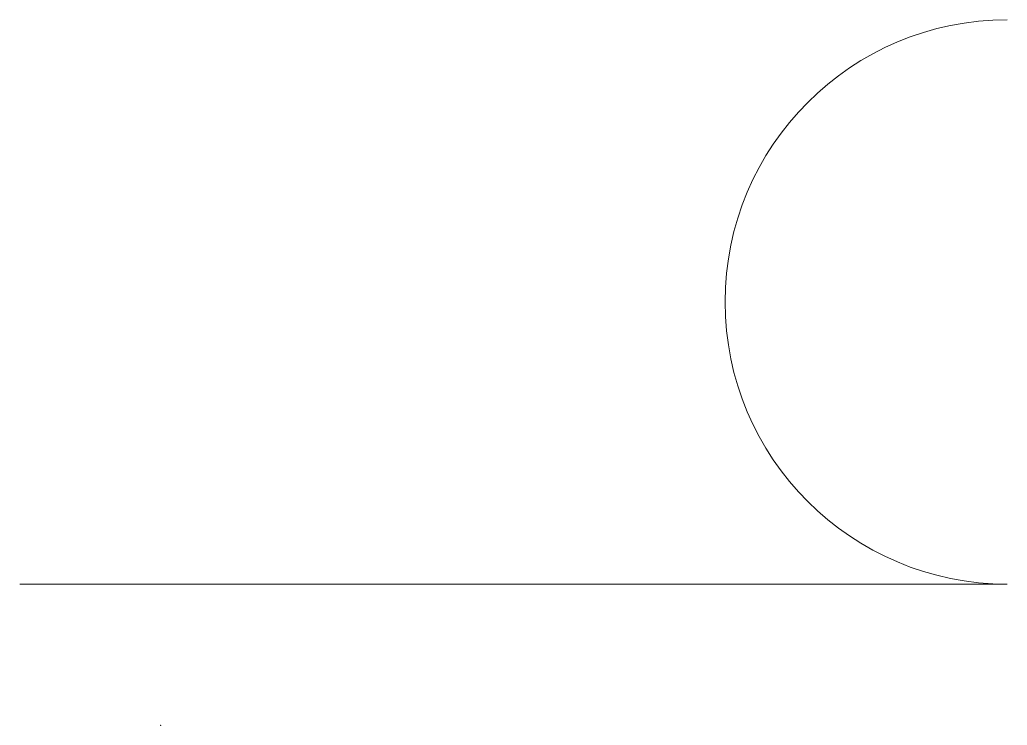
# Model space of a CAD drawing. Extents: x 10 to 80, y 0 to 50.
import ezdxf

# ---------------------------------------------------------------- set-up
doc = ezdxf.new("R2010")
doc.units = 0
doc.layers.add('input', color=1, linetype='CONTINUOUS', lineweight=0)

msp = doc.modelspace()

# ---------------------------------------------------------------- linework, layer by layer
at = {"layer": 'input'}
msp.add_lwpolyline([(10, 10), (80, 10, -1), (80, 50)], format="xyb", dxfattribs=at)
msp.add_point((20, 0), dxfattribs=at)

doc.saveas('drawing.dxf')
